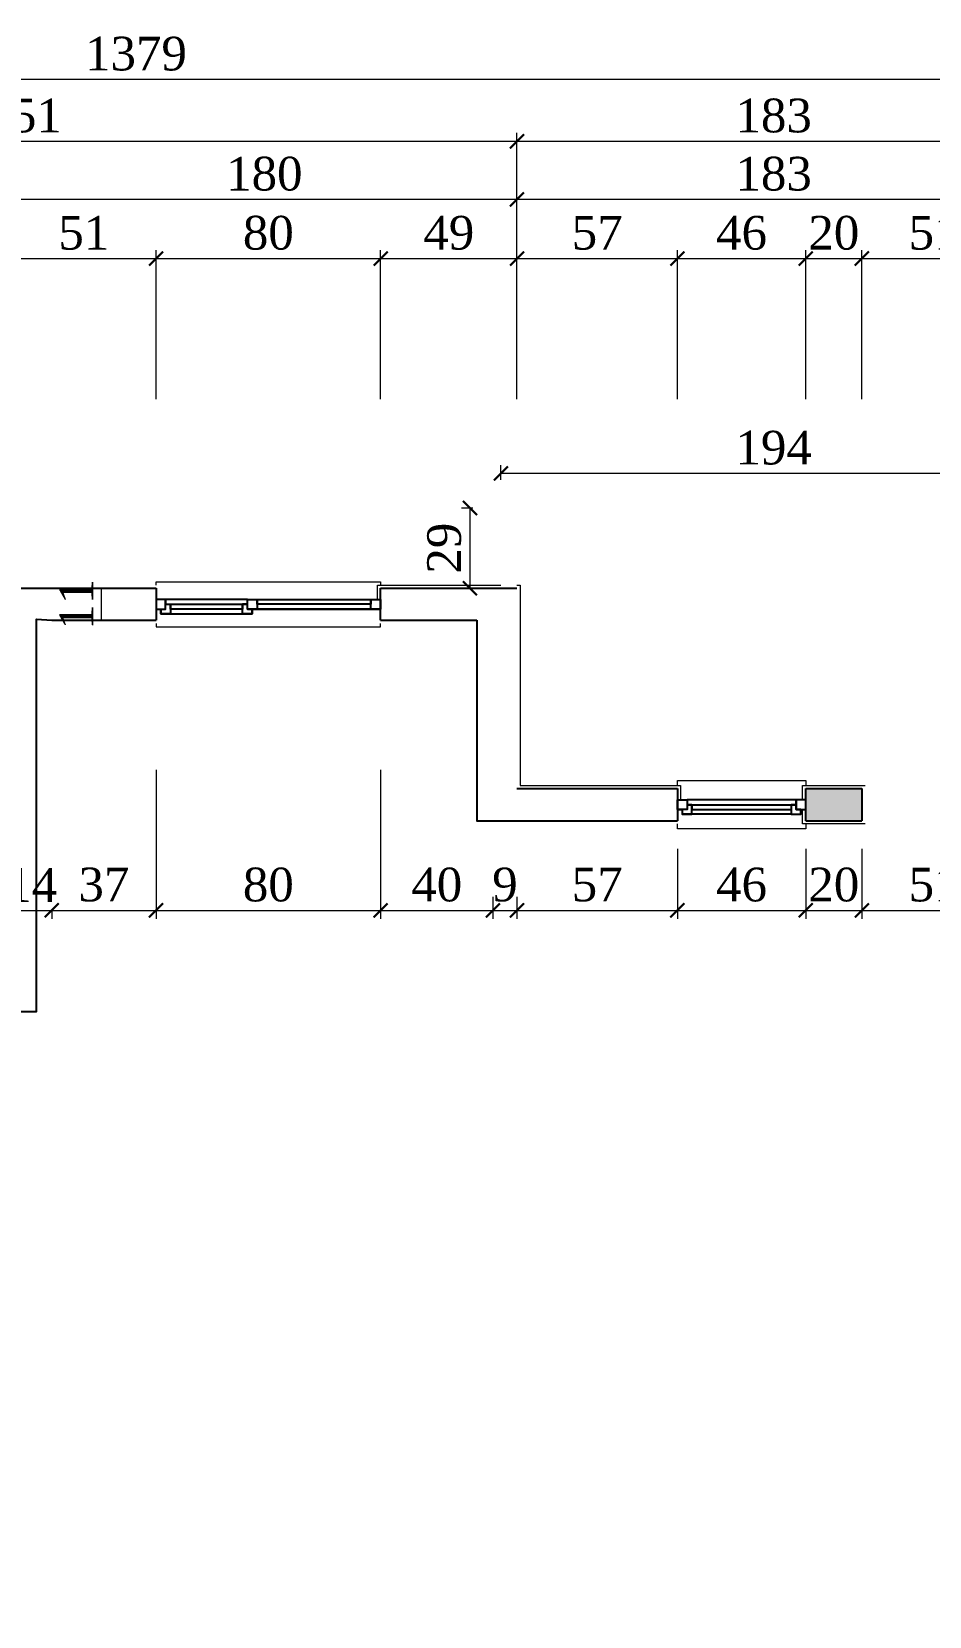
# Model space of a CAD drawing. Header units: metres. Extents: x 134072 to 172200, y 35728 to 38066.
# Drawn here: x 138611 to 138930, y 36903 to 37468 of the extents above; entities that cross this region are included whole.
import ezdxf

# ---------------------------------------------------------------- set-up
doc = ezdxf.new("R2010")
doc.units = ezdxf.units.M
for name, color, linetype in [('den', 156, 'Continuous'), ('duvaR', 52, 'Continuous'), ('Kolon', 175, 'Continuous'), ('pencere', 28, 'Continuous')]:
    doc.layers.add(name, color=color, linetype=linetype)
for name, color, linetype, lineweight in [('m_topraklama', 3, 'Continuous', 40), ('Olcu 20', 7, 'Continuous', 20), ('sıva', 145, 'Continuous', 5)]:
    doc.layers.add(name, color=color, linetype=linetype, lineweight=lineweight)
doc.styles.add('omer', font='times.ttf', dxfattribs={"height": 12})
doc.dimstyles.new('ISO-25', dxfattribs={"dimtxt": 12, "dimasz": 5, "dimexe": 3, "dimexo": 10, "dimgap": 3, "dimtad": 1, "dimdec": 0, "dimtxsty": 'omer', "dimblk": 'ARCHTICK', "dimcen": 0, "dimclrd": 256, "dimclre": 256, "dimclrt": 256, "dimadec": 0, "dimazin": 0, "dimtfac": 1, "dimtdec": 0, "dimtix": 1, "dimtmove": 0, "dimatfit": 3, "dimldrblk": 'ARCHTICK', "dimfxl": 50, "dimfxlon": 1, "dimlwd": -1, "dimlwe": -1, "dimarcsym": 0})

# ---------------------------------------------------------------- blocks, each defined once
blk = doc.blocks.new('*D414')
at = {"layer": 'Defpoints', "color": 0, "transparency": 16777216}
for p in [(138603.59, 37159.84), (138617.86, 37159.84), (138617.86, 37154.77)]:
    blk.add_point(p, dxfattribs=at)
at = {"layer": 'Olcu 20', "transparency": 16777216}
for p, q in [((138603.59, 37154.77), (138603.59, 37151.77)), ((138603.59, 37154.77), (138617.86, 37154.77)), ((138617.86, 37154.77), (138617.86, 37151.77))]:
    blk.add_line(p, q, dxfattribs=at)
at = {"layer": 'Olcu 20', "transparency": 16777216, "insert": (138610.73, 37163.77), "char_height": 12, "attachment_point": 5, "style": 'omer'}
blk.add_mtext('14', dxfattribs=at)
blk = doc.blocks.new('_ArchTick')
at = {"layer": 'Olcu 20', "color": 0, "const_width": 0.15}
blk.add_lwpolyline([(-0.5, -0.5), (0.5, 0.5)], dxfattribs=at)
blk = doc.blocks.new('*D415')
at = {"layer": 'Defpoints', "color": 0, "transparency": 16777216}
for p in [(138654.96, 37258.04), (138617.86, 37159.84), (138654.96, 37154.77)]:
    blk.add_point(p, dxfattribs=at)
at = {"layer": 'Olcu 20', "transparency": 16777216}
for p, q in [((138654.96, 37204.77), (138654.96, 37151.77)), ((138617.86, 37154.77), (138617.86, 37151.77)), ((138617.86, 37154.77), (138654.96, 37154.77))]:
    blk.add_line(p, q, dxfattribs=at)
at = {"layer": 'Olcu 20', "transparency": 16777216, "xscale": 5, "yscale": 5, "zscale": 5, "rotation": 180}
blk.add_blockref('_ArchTick', (138617.86, 37154.77), dxfattribs=at)
at = {"layer": 'Olcu 20', "transparency": 16777216, "xscale": 5, "yscale": 5, "zscale": 5}
blk.add_blockref('_ArchTick', (138654.96, 37154.77), dxfattribs=at)
at = {"layer": 'Olcu 20', "transparency": 16777216, "insert": (138636.41, 37163.9), "char_height": 12, "attachment_point": 5, "style": 'omer'}
blk.add_mtext('37', dxfattribs=at)
blk = doc.blocks.new('*D416')
at = {"layer": 'Defpoints', "color": 0, "transparency": 16777216}
for p in [(138654.96, 37258.04), (138734.88, 37258.04), (138734.88, 37154.77)]:
    blk.add_point(p, dxfattribs=at)
at = {"layer": 'Olcu 20', "transparency": 16777216}
for p, q in [((138654.96, 37204.77), (138654.96, 37151.77)), ((138734.88, 37204.77), (138734.88, 37151.77)), ((138654.96, 37154.77), (138734.88, 37154.77))]:
    blk.add_line(p, q, dxfattribs=at)
at = {"layer": 'Olcu 20', "transparency": 16777216, "xscale": 5, "yscale": 5, "zscale": 5, "rotation": 180}
blk.add_blockref('_ArchTick', (138654.96, 37154.77), dxfattribs=at)
at = {"layer": 'Olcu 20', "transparency": 16777216, "xscale": 5, "yscale": 5, "zscale": 5}
blk.add_blockref('_ArchTick', (138734.88, 37154.77), dxfattribs=at)
at = {"layer": 'Olcu 20', "transparency": 16777216, "insert": (138694.92, 37163.88), "char_height": 12, "attachment_point": 5, "style": 'omer'}
blk.add_mtext('80', dxfattribs=at)
blk = doc.blocks.new('*D417')
at = {"layer": 'Defpoints', "color": 0, "transparency": 16777216}
for p in [(138734.88, 37258.04), (138774.84, 37169.56), (138774.84, 37154.77)]:
    blk.add_point(p, dxfattribs=at)
at = {"layer": 'Olcu 20', "transparency": 16777216}
for p, q in [((138734.88, 37204.77), (138734.88, 37151.77)), ((138774.84, 37159.56), (138774.84, 37151.77)), ((138734.88, 37154.77), (138774.84, 37154.77))]:
    blk.add_line(p, q, dxfattribs=at)
at = {"layer": 'Olcu 20', "transparency": 16777216, "xscale": 5, "yscale": 5, "zscale": 5, "rotation": 180}
blk.add_blockref('_ArchTick', (138734.88, 37154.77), dxfattribs=at)
at = {"layer": 'Olcu 20', "transparency": 16777216, "xscale": 5, "yscale": 5, "zscale": 5}
blk.add_blockref('_ArchTick', (138774.84, 37154.77), dxfattribs=at)
at = {"layer": 'Olcu 20', "transparency": 16777216, "insert": (138754.86, 37163.88), "char_height": 12, "attachment_point": 5, "style": 'omer'}
blk.add_mtext('40', dxfattribs=at)
blk = doc.blocks.new('*D418')
at = {"layer": 'Defpoints', "color": 0, "transparency": 16777216}
for p in [(138774.84, 37169.56), (138783.4, 37169.56), (138783.4, 37154.77)]:
    blk.add_point(p, dxfattribs=at)
at = {"layer": 'Olcu 20', "transparency": 16777216}
for p, q in [((138774.84, 37159.56), (138774.84, 37151.77)), ((138783.4, 37159.56), (138783.4, 37151.77)), ((138774.84, 37154.77), (138783.4, 37154.77))]:
    blk.add_line(p, q, dxfattribs=at)
at = {"layer": 'Olcu 20', "transparency": 16777216, "insert": (138779.12, 37163.9), "char_height": 12, "attachment_point": 5, "style": 'omer'}
blk.add_mtext('9', dxfattribs=at)
blk = doc.blocks.new('*D419')
at = {"layer": 'Defpoints', "color": 0, "transparency": 16777216}
for p in [(138840.48, 37186.68), (138783.4, 37169.56), (138840.48, 37154.77)]:
    blk.add_point(p, dxfattribs=at)
at = {"layer": 'Olcu 20', "transparency": 16777216}
for p, q in [((138840.48, 37176.68), (138840.48, 37151.77)), ((138783.4, 37159.56), (138783.4, 37151.77)), ((138783.4, 37154.77), (138840.48, 37154.77))]:
    blk.add_line(p, q, dxfattribs=at)
at = {"layer": 'Olcu 20', "transparency": 16777216, "xscale": 5, "yscale": 5, "zscale": 5, "rotation": 180}
blk.add_blockref('_ArchTick', (138783.4, 37154.77), dxfattribs=at)
at = {"layer": 'Olcu 20', "transparency": 16777216, "xscale": 5, "yscale": 5, "zscale": 5}
blk.add_blockref('_ArchTick', (138840.48, 37154.77), dxfattribs=at)
at = {"layer": 'Olcu 20', "transparency": 16777216, "insert": (138811.94, 37163.9), "char_height": 12, "attachment_point": 5, "style": 'omer'}
blk.add_mtext('57', dxfattribs=at)
blk = doc.blocks.new('*D420')
at = {"layer": 'Defpoints', "color": 0, "transparency": 16777216}
for p in [(138840.48, 37186.68), (138886.15, 37186.68), (138886.15, 37154.77)]:
    blk.add_point(p, dxfattribs=at)
at = {"layer": 'Olcu 20', "transparency": 16777216}
for p, q in [((138840.48, 37176.68), (138840.48, 37151.77)), ((138886.15, 37176.68), (138886.15, 37151.77)), ((138840.48, 37154.77), (138886.15, 37154.77))]:
    blk.add_line(p, q, dxfattribs=at)
at = {"layer": 'Olcu 20', "transparency": 16777216, "xscale": 5, "yscale": 5, "zscale": 5, "rotation": 180}
blk.add_blockref('_ArchTick', (138840.48, 37154.77), dxfattribs=at)
at = {"layer": 'Olcu 20', "transparency": 16777216, "xscale": 5, "yscale": 5, "zscale": 5}
blk.add_blockref('_ArchTick', (138886.15, 37154.77), dxfattribs=at)
at = {"layer": 'Olcu 20', "transparency": 16777216, "insert": (138863.31, 37163.88), "char_height": 12, "attachment_point": 5, "style": 'omer'}
blk.add_mtext('46', dxfattribs=at)
blk = doc.blocks.new('*D421')
at = {"layer": 'Defpoints', "color": 0, "transparency": 16777216}
for p in [(138886.15, 37186.68), (138906.13, 37186.68), (138906.13, 37154.77)]:
    blk.add_point(p, dxfattribs=at)
at = {"layer": 'Olcu 20', "transparency": 16777216}
for p, q in [((138886.15, 37176.68), (138886.15, 37151.77)), ((138906.13, 37176.68), (138906.13, 37151.77)), ((138886.15, 37154.77), (138906.13, 37154.77))]:
    blk.add_line(p, q, dxfattribs=at)
at = {"layer": 'Olcu 20', "transparency": 16777216, "insert": (138896.14, 37163.88), "char_height": 12, "attachment_point": 5, "style": 'omer'}
blk.add_mtext('20', dxfattribs=at)
blk = doc.blocks.new('*D422')
at = {"layer": 'Defpoints', "color": 0, "transparency": 16777216}
for p in [(138906.13, 37186.68), (138957.5, 37186.68), (138957.5, 37154.77)]:
    blk.add_point(p, dxfattribs=at)
at = {"layer": 'Olcu 20', "transparency": 16777216}
for p, q in [((138906.13, 37176.68), (138906.13, 37151.77)), ((138957.5, 37176.68), (138957.5, 37151.77)), ((138906.13, 37154.77), (138957.5, 37154.77))]:
    blk.add_line(p, q, dxfattribs=at)
at = {"layer": 'Olcu 20', "transparency": 16777216, "xscale": 5, "yscale": 5, "zscale": 5, "rotation": 180}
blk.add_blockref('_ArchTick', (138906.13, 37154.77), dxfattribs=at)
at = {"layer": 'Olcu 20', "transparency": 16777216, "xscale": 5, "yscale": 5, "zscale": 5}
blk.add_blockref('_ArchTick', (138957.5, 37154.77), dxfattribs=at)
at = {"layer": 'Olcu 20', "transparency": 16777216, "insert": (138931.81, 37163.88), "char_height": 12, "attachment_point": 5, "style": 'omer'}
blk.add_mtext('51', dxfattribs=at)
blk = doc.blocks.new('*D525')
at = {"layer": 'Defpoints', "color": 0, "transparency": 16777216}
for p in [(138626.98, 37269.45), (138635.6, 37269.45), (138617.86, 37258.04)]:
    blk.add_point(p, dxfattribs=at)
at = {"layer": 'Olcu 20', "transparency": 16777216}
for p, q in [((138635.6, 37269.45), (138638.6, 37269.45)), ((138635.6, 37258.04), (138635.6, 37269.45)), ((138627.86, 37258.04), (138638.6, 37258.04))]:
    blk.add_line(p, q, dxfattribs=at)
at = {"layer": 'Olcu 20', "transparency": 16777216, "insert": (138626.6, 37263.74), "char_height": 12, "attachment_point": 5, "rotation": 90, "style": 'omer'}
blk.add_mtext('11', dxfattribs=at)
blk = doc.blocks.new('*D504')
at = {"layer": 'Defpoints', "color": 0, "transparency": 16777216}
for p in [(138654.96, 37386.81), (138603.59, 37269.45), (138654.96, 37269.45)]:
    blk.add_point(p, dxfattribs=at)
at = {"layer": 'Olcu 20', "transparency": 16777216}
for p, q in [((138603.59, 37336.81), (138603.59, 37389.81)), ((138603.59, 37386.81), (138654.96, 37386.81)), ((138654.96, 37336.81), (138654.96, 37389.81))]:
    blk.add_line(p, q, dxfattribs=at)
at = {"layer": 'Olcu 20', "transparency": 16777216, "xscale": 5, "yscale": 5, "zscale": 5, "rotation": 180}
blk.add_blockref('_ArchTick', (138603.59, 37386.81), dxfattribs=at)
at = {"layer": 'Olcu 20', "transparency": 16777216, "xscale": 5, "yscale": 5, "zscale": 5}
blk.add_blockref('_ArchTick', (138654.96, 37386.81), dxfattribs=at)
at = {"layer": 'Olcu 20', "transparency": 16777216, "insert": (138629.28, 37395.91), "char_height": 12, "attachment_point": 5, "style": 'omer'}
blk.add_mtext('51', dxfattribs=at)
blk = doc.blocks.new('*D505')
at = {"layer": 'Defpoints', "color": 0, "transparency": 16777216}
for p in [(138734.88, 37386.81), (138654.96, 37269.45), (138734.88, 37269.45)]:
    blk.add_point(p, dxfattribs=at)
at = {"layer": 'Olcu 20', "transparency": 16777216}
for p, q in [((138654.96, 37336.81), (138654.96, 37389.81)), ((138654.96, 37386.81), (138734.88, 37386.81)), ((138734.88, 37336.81), (138734.88, 37389.81))]:
    blk.add_line(p, q, dxfattribs=at)
at = {"layer": 'Olcu 20', "transparency": 16777216, "xscale": 5, "yscale": 5, "zscale": 5, "rotation": 180}
blk.add_blockref('_ArchTick', (138654.96, 37386.81), dxfattribs=at)
at = {"layer": 'Olcu 20', "transparency": 16777216, "xscale": 5, "yscale": 5, "zscale": 5}
blk.add_blockref('_ArchTick', (138734.88, 37386.81), dxfattribs=at)
at = {"layer": 'Olcu 20', "transparency": 16777216, "insert": (138694.92, 37395.91), "char_height": 12, "attachment_point": 5, "style": 'omer'}
blk.add_mtext('80', dxfattribs=at)
blk = doc.blocks.new('*D506')
at = {"layer": 'Defpoints', "color": 0, "transparency": 16777216}
for p in [(138783.4, 37386.81), (138734.88, 37269.45), (138783.4, 37269.45)]:
    blk.add_point(p, dxfattribs=at)
at = {"layer": 'Olcu 20', "transparency": 16777216}
for p, q in [((138734.88, 37336.81), (138734.88, 37389.81)), ((138734.88, 37386.81), (138783.4, 37386.81)), ((138783.4, 37336.81), (138783.4, 37389.81))]:
    blk.add_line(p, q, dxfattribs=at)
at = {"layer": 'Olcu 20', "transparency": 16777216, "xscale": 5, "yscale": 5, "zscale": 5, "rotation": 180}
blk.add_blockref('_ArchTick', (138734.88, 37386.81), dxfattribs=at)
at = {"layer": 'Olcu 20', "transparency": 16777216, "xscale": 5, "yscale": 5, "zscale": 5}
blk.add_blockref('_ArchTick', (138783.4, 37386.81), dxfattribs=at)
at = {"layer": 'Olcu 20', "transparency": 16777216, "insert": (138759.14, 37395.93), "char_height": 12, "attachment_point": 5, "style": 'omer'}
blk.add_mtext('49', dxfattribs=at)
blk = doc.blocks.new('*D507')
at = {"layer": 'Defpoints', "color": 0, "transparency": 16777216}
for p in [(138840.48, 37386.81), (138783.4, 37269.45), (138840.48, 37198.1)]:
    blk.add_point(p, dxfattribs=at)
at = {"layer": 'Olcu 20', "transparency": 16777216}
for p, q in [((138783.4, 37336.81), (138783.4, 37389.81)), ((138783.4, 37386.81), (138840.48, 37386.81)), ((138840.48, 37336.81), (138840.48, 37389.81))]:
    blk.add_line(p, q, dxfattribs=at)
at = {"layer": 'Olcu 20', "transparency": 16777216, "xscale": 5, "yscale": 5, "zscale": 5, "rotation": 180}
blk.add_blockref('_ArchTick', (138783.4, 37386.81), dxfattribs=at)
at = {"layer": 'Olcu 20', "transparency": 16777216, "xscale": 5, "yscale": 5, "zscale": 5}
blk.add_blockref('_ArchTick', (138840.48, 37386.81), dxfattribs=at)
at = {"layer": 'Olcu 20', "transparency": 16777216, "insert": (138811.94, 37395.93), "char_height": 12, "attachment_point": 5, "style": 'omer'}
blk.add_mtext('57', dxfattribs=at)
blk = doc.blocks.new('*D508')
at = {"layer": 'Defpoints', "color": 0, "transparency": 16777216}
for p in [(138886.15, 37386.81), (138840.48, 37198.1), (138886.15, 37198.1)]:
    blk.add_point(p, dxfattribs=at)
at = {"layer": 'Olcu 20', "transparency": 16777216}
for p, q in [((138840.48, 37336.81), (138840.48, 37389.81)), ((138840.48, 37386.81), (138886.15, 37386.81)), ((138886.15, 37336.81), (138886.15, 37389.81))]:
    blk.add_line(p, q, dxfattribs=at)
at = {"layer": 'Olcu 20', "transparency": 16777216, "xscale": 5, "yscale": 5, "zscale": 5, "rotation": 180}
blk.add_blockref('_ArchTick', (138840.48, 37386.81), dxfattribs=at)
at = {"layer": 'Olcu 20', "transparency": 16777216, "xscale": 5, "yscale": 5, "zscale": 5}
blk.add_blockref('_ArchTick', (138886.15, 37386.81), dxfattribs=at)
at = {"layer": 'Olcu 20', "transparency": 16777216, "insert": (138863.31, 37395.91), "char_height": 12, "attachment_point": 5, "style": 'omer'}
blk.add_mtext('46', dxfattribs=at)
blk = doc.blocks.new('*D509')
at = {"layer": 'Defpoints', "color": 0, "transparency": 16777216}
for p in [(138906.13, 37386.81), (138886.15, 37198.1), (138906.13, 37198.1)]:
    blk.add_point(p, dxfattribs=at)
at = {"layer": 'Olcu 20', "transparency": 16777216}
for p, q in [((138886.15, 37336.81), (138886.15, 37389.81)), ((138886.15, 37386.81), (138906.13, 37386.81)), ((138906.13, 37336.81), (138906.13, 37389.81))]:
    blk.add_line(p, q, dxfattribs=at)
at = {"layer": 'Olcu 20', "transparency": 16777216, "insert": (138896.14, 37395.91), "char_height": 12, "attachment_point": 5, "style": 'omer'}
blk.add_mtext('20', dxfattribs=at)
blk = doc.blocks.new('*D510')
at = {"layer": 'Defpoints', "color": 0, "transparency": 16777216}
for p in [(138957.5, 37386.81), (138906.13, 37198.1), (138957.5, 37198.1)]:
    blk.add_point(p, dxfattribs=at)
at = {"layer": 'Olcu 20', "transparency": 16777216}
for p, q in [((138906.13, 37336.81), (138906.13, 37389.81)), ((138906.13, 37386.81), (138957.5, 37386.81)), ((138957.5, 37336.81), (138957.5, 37389.81))]:
    blk.add_line(p, q, dxfattribs=at)
at = {"layer": 'Olcu 20', "transparency": 16777216, "xscale": 5, "yscale": 5, "zscale": 5, "rotation": 180}
blk.add_blockref('_ArchTick', (138906.13, 37386.81), dxfattribs=at)
at = {"layer": 'Olcu 20', "transparency": 16777216, "xscale": 5, "yscale": 5, "zscale": 5}
blk.add_blockref('_ArchTick', (138957.5, 37386.81), dxfattribs=at)
at = {"layer": 'Olcu 20', "transparency": 16777216, "insert": (138931.81, 37395.91), "char_height": 12, "attachment_point": 5, "style": 'omer'}
blk.add_mtext('51', dxfattribs=at)
blk = doc.blocks.new('*D559')
at = {"layer": 'Defpoints', "color": 0, "transparency": 16777216}
for p in [(138783.4, 37407.85), (138783.4, 37269.45), (138966.06, 37269.45)]:
    blk.add_point(p, dxfattribs=at)
at = {"layer": 'Olcu 20', "transparency": 16777216}
for p, q in [((138783.4, 37357.85), (138783.4, 37410.85)), ((138966.06, 37407.85), (138783.4, 37407.85)), ((138966.06, 37357.85), (138966.06, 37410.85))]:
    blk.add_line(p, q, dxfattribs=at)
at = {"layer": 'Olcu 20', "transparency": 16777216, "xscale": 5, "yscale": 5, "zscale": 5, "rotation": 180}
blk.add_blockref('_ArchTick', (138783.4, 37407.85), dxfattribs=at)
at = {"layer": 'Olcu 20', "transparency": 16777216, "xscale": 5, "yscale": 5, "zscale": 5}
blk.add_blockref('_ArchTick', (138966.06, 37407.85), dxfattribs=at)
at = {"layer": 'Olcu 20', "transparency": 16777216, "insert": (138874.73, 37416.95), "char_height": 12, "attachment_point": 5, "style": 'omer'}
blk.add_mtext('183', dxfattribs=at)
blk = doc.blocks.new('*D560')
at = {"layer": 'Defpoints', "color": 0, "transparency": 16777216}
for p in [(138603.59, 37407.85), (138603.59, 37269.45), (138783.4, 37269.45)]:
    blk.add_point(p, dxfattribs=at)
at = {"layer": 'Olcu 20', "transparency": 16777216}
for p, q in [((138603.59, 37357.85), (138603.59, 37410.85)), ((138783.4, 37407.85), (138603.59, 37407.85)), ((138783.4, 37357.85), (138783.4, 37410.85))]:
    blk.add_line(p, q, dxfattribs=at)
at = {"layer": 'Olcu 20', "transparency": 16777216, "xscale": 5, "yscale": 5, "zscale": 5, "rotation": 180}
blk.add_blockref('_ArchTick', (138603.59, 37407.85), dxfattribs=at)
at = {"layer": 'Olcu 20', "transparency": 16777216, "xscale": 5, "yscale": 5, "zscale": 5}
blk.add_blockref('_ArchTick', (138783.4, 37407.85), dxfattribs=at)
at = {"layer": 'Olcu 20', "transparency": 16777216, "insert": (138693.5, 37416.95), "char_height": 12, "attachment_point": 5, "style": 'omer'}
blk.add_mtext('180', dxfattribs=at)
blk = doc.blocks.new('*D515')
at = {"layer": 'Defpoints', "color": 0, "transparency": 16777216}
for p in [(138783.4, 37428.55), (138432.35, 37358.92), (138783.4, 37358.92)]:
    blk.add_point(p, dxfattribs=at)
at = {"layer": 'Olcu 20', "transparency": 16777216}
for p, q in [((138432.35, 37378.55), (138432.35, 37431.55)), ((138783.4, 37378.55), (138783.4, 37431.55)), ((138432.35, 37428.55), (138783.4, 37428.55))]:
    blk.add_line(p, q, dxfattribs=at)
at = {"layer": 'Olcu 20', "transparency": 16777216, "xscale": 5, "yscale": 5, "zscale": 5, "rotation": 180}
blk.add_blockref('_ArchTick', (138432.35, 37428.55), dxfattribs=at)
at = {"layer": 'Olcu 20', "transparency": 16777216, "xscale": 5, "yscale": 5, "zscale": 5}
blk.add_blockref('_ArchTick', (138783.4, 37428.55), dxfattribs=at)
at = {"layer": 'Olcu 20', "transparency": 16777216, "insert": (138607.87, 37437.65), "char_height": 12, "attachment_point": 5, "style": 'omer'}
blk.add_mtext('351', dxfattribs=at)
blk = doc.blocks.new('*D516')
at = {"layer": 'Defpoints', "color": 0, "transparency": 16777216}
for p in [(138966.06, 37428.55), (138783.4, 37358.92), (138966.06, 37358.27)]:
    blk.add_point(p, dxfattribs=at)
at = {"layer": 'Olcu 20', "transparency": 16777216}
for p, q in [((138783.4, 37378.55), (138783.4, 37431.55)), ((138966.06, 37378.55), (138966.06, 37431.55)), ((138783.4, 37428.55), (138966.06, 37428.55))]:
    blk.add_line(p, q, dxfattribs=at)
at = {"layer": 'Olcu 20', "transparency": 16777216, "xscale": 5, "yscale": 5, "zscale": 5, "rotation": 180}
blk.add_blockref('_ArchTick', (138783.4, 37428.55), dxfattribs=at)
at = {"layer": 'Olcu 20', "transparency": 16777216, "xscale": 5, "yscale": 5, "zscale": 5}
blk.add_blockref('_ArchTick', (138966.06, 37428.55), dxfattribs=at)
at = {"layer": 'Olcu 20', "transparency": 16777216, "insert": (138874.73, 37437.65), "char_height": 12, "attachment_point": 5, "style": 'omer'}
blk.add_mtext('183', dxfattribs=at)
blk = doc.blocks.new('*D520')
at = {"layer": 'Defpoints', "color": 0, "transparency": 16777216}
for p in [(137958.56, 37450.58), (137958.56, 37269.45), (139337.09, 37269.45)]:
    blk.add_point(p, dxfattribs=at)
at = {"layer": 'Olcu 20', "transparency": 16777216}
for p, q in [((137958.56, 37400.58), (137958.56, 37453.58)), ((139337.09, 37400.58), (139337.09, 37453.58)), ((139337.09, 37450.58), (137958.56, 37450.58))]:
    blk.add_line(p, q, dxfattribs=at)
at = {"layer": 'Olcu 20', "transparency": 16777216, "xscale": 5, "yscale": 5, "zscale": 5, "rotation": 180}
blk.add_blockref('_ArchTick', (137958.56, 37450.58), dxfattribs=at)
at = {"layer": 'Olcu 20', "transparency": 16777216, "xscale": 5, "yscale": 5, "zscale": 5}
blk.add_blockref('_ArchTick', (139337.09, 37450.58), dxfattribs=at)
at = {"layer": 'Olcu 20', "transparency": 16777216, "insert": (138647.83, 37459.7), "char_height": 12, "attachment_point": 5, "style": 'omer'}
blk.add_mtext('1379', dxfattribs=at)
blk = doc.blocks.new('*D634')
at = {"layer": 'Defpoints', "color": 0, "transparency": 16777216}
for p in [(138777.69, 37310.3), (138777.69, 37297.99), (138971.77, 37297.99)]:
    blk.add_point(p, dxfattribs=at)
at = {"layer": 'Olcu 20', "transparency": 16777216}
for p, q in [((138777.69, 37307.99), (138777.69, 37313.3)), ((138971.77, 37307.99), (138971.77, 37313.3)), ((138971.77, 37310.3), (138777.69, 37310.3))]:
    blk.add_line(p, q, dxfattribs=at)
at = {"layer": 'Olcu 20', "transparency": 16777216, "xscale": 5, "yscale": 5, "zscale": 5, "rotation": 180}
blk.add_blockref('_ArchTick', (138777.69, 37310.3), dxfattribs=at)
at = {"layer": 'Olcu 20', "transparency": 16777216, "xscale": 5, "yscale": 5, "zscale": 5}
blk.add_blockref('_ArchTick', (138971.77, 37310.3), dxfattribs=at)
at = {"layer": 'Olcu 20', "transparency": 16777216, "insert": (138874.73, 37319.42), "char_height": 12, "attachment_point": 5, "style": 'omer'}
blk.add_mtext('194', dxfattribs=at)
blk = doc.blocks.new('*D635')
at = {"layer": 'Defpoints', "color": 0, "transparency": 16777216}
for p in [(138777.69, 37297.99), (138766.65, 37269.45), (138777.69, 37269.45)]:
    blk.add_point(p, dxfattribs=at)
at = {"layer": 'Olcu 20', "transparency": 16777216}
for p, q in [((138767.69, 37297.99), (138763.65, 37297.99)), ((138766.65, 37297.99), (138766.65, 37269.45)), ((138767.69, 37269.45), (138763.65, 37269.45))]:
    blk.add_line(p, q, dxfattribs=at)
at = {"layer": 'Olcu 20', "transparency": 16777216, "xscale": 5, "yscale": 5, "zscale": 5}
for p, rotation in [((138766.65, 37297.99), 90), ((138766.65, 37269.45), 270)]:
    blk.add_blockref('_ArchTick', p, dxfattribs=dict(at, rotation=rotation))
at = {"layer": 'Olcu 20', "transparency": 16777216, "insert": (138757.53, 37283.72), "char_height": 12, "attachment_point": 5, "rotation": 90, "style": 'omer'}
blk.add_mtext('29', dxfattribs=at)

msp = doc.modelspace()

# ---------------------------------------------------------------- hatches: boundary and pattern name
at = {"layer": 'm_topraklama'}
h = msp.add_hatch(dxfattribs=at)
h.set_pattern_fill('JIS_STN_2.5', color=4)
h.set_pattern_definition([(45, (3413.7311, 9022.4061), (-1.767766953, 1.767766953), []), (45, (3415.4961, 9022.4061), (-1.767766953, 1.767766953), [1.2, -0.5])])
h.paths.add_polyline_path([(138218.29, 37198.1), (138152.64, 37198.1), (138152.64, 37186.68), (138218.29, 37186.68)])
h.paths.add_polyline_path([(138235.41, 37198.1), (138218.29, 37198.1), (138218.29, 37163.85), (138235.41, 37163.85)])
h.paths.add_polyline_path([(138243.97, 37198.1), (138235.41, 37198.1), (138235.41, 37186.68), (138243.97, 37186.68)])
h.paths.add_polyline_path([(138315.33, 37198.1), (138295.35, 37198.1), (138295.35, 37186.68), (138315.33, 37186.68)])
h.paths.add_polyline_path([(138418.07, 37198.1), (138360.99, 37198.1), (138360.99, 37186.68), (138418.07, 37186.68)])
h.paths.add_polyline_path([(138049.9, 37198.1), (137975.69, 37198.1), (137975.69, 37186.68), (138049.9, 37186.68)])
h.paths.add_polyline_path([(137975.69, 37198.1), (137958.56, 37198.1), (137958.56, 37163.85), (137975.69, 37163.85)])
h.paths.add_polyline_path([(137969.98, 37163.85), (137958.56, 37163.85), (137958.56, 37078.23), (137969.98, 37078.23)])
h.paths.add_polyline_path([(137969.98, 36975.48), (137958.56, 36975.48), (137958.56, 36889.86), (137969.98, 36889.86)])
h.paths.add_polyline_path([(137975.69, 36889.86), (137958.56, 36889.86), (137958.56, 36855.61), (137975.69, 36855.61)])
h.paths.add_polyline_path([(137969.98, 36855.61), (137958.56, 36855.61), (137958.56, 36764.28), (137969.98, 36764.28)])
h.paths.add_polyline_path([(137969.98, 36684.36), (137958.56, 36684.36), (137958.56, 36613.01), (137969.98, 36613.01)])
h.paths.add_polyline_path([(137975.69, 36613.01), (137958.56, 36613.01), (137958.56, 36578.76), (137975.69, 36578.76)])
h.paths.add_polyline_path([(137969.98, 36578.76), (137958.56, 36578.76), (137958.56, 36510.26), (137969.98, 36510.26)])
h.paths.add_polyline_path([(137969.98, 36430.35), (137958.56, 36430.35), (137958.56, 36390.39), (137969.98, 36390.39)])
h.paths.add_polyline_path([(137975.69, 36390.39), (137958.56, 36390.39), (137958.56, 36356.14), (137975.69, 36356.14)])
h.paths.add_polyline_path([(138129.81, 36367.56), (137975.69, 36367.56), (137975.69, 36356.14), (138129.81, 36356.14)])
h.paths.add_polyline_path([(138164.06, 36373.26), (138129.81, 36373.26), (138129.81, 36356.14), (138164.06, 36356.14)])
h.paths.add_polyline_path([(138241.12, 36367.56), (138164.06, 36367.56), (138164.06, 36356.14), (138241.12, 36356.14)])
h.paths.add_polyline_path([(139000.31, 36316.18), (138966.06, 36316.18), (138966.06, 36299.06), (139000.31, 36299.06), (139000.31, 36299.06)])
h.paths.add_polyline_path([(138971.77, 36299.06), (138966.06, 36299.06), (138966.06, 36276.22), (138783.4, 36276.22), (138783.4, 36299.06), (138777.69, 36299.06), (138777.69, 36270.52), (138971.77, 36270.52)])
h.paths.add_polyline_path([(139071.66, 36310.47), (139000.31, 36310.47), (139000.31, 36299.06), (139071.66, 36299.06)])
h.paths.add_polyline_path([(139245.76, 36310.47), (139174.41, 36310.47), (139174.41, 36299.06), (139245.76, 36299.06)])
h.paths.add_polyline_path([(139280.01, 36316.18), (139245.76, 36316.18), (139245.76, 36299.06), (139280.01, 36299.06)])
h.paths.add_polyline_path([(139280.01, 36393.24), (139268.6, 36393.24), (139268.6, 36316.18), (139280.01, 36316.18)])
h.paths.add_polyline_path([(139280.01, 36578.76), (139268.6, 36578.76), (139268.6, 36495.99), (139280.01, 36495.99)])
h.paths.add_polyline_path([(139337.09, 36593.03), (139337.09, 36593.03), (139265.74, 36593.03), (139265.74, 36578.76), (139337.09, 36578.76)])
h.paths.add_polyline_path([(139337.09, 36648.68), (139325.68, 36648.68), (139325.68, 36593.03), (139337.09, 36593.03)])
h.paths.add_polyline_path([(139337.09, 36767.13), (139325.68, 36767.13), (139325.68, 36728.6), (139337.09, 36728.6)])
h.paths.add_polyline_path([(139337.09, 36801.38), (139319.97, 36801.38), (139319.97, 36767.13), (139337.09, 36767.13)])
h.paths.add_polyline_path([(139337.09, 36839.91), (139325.68, 36839.91), (139325.68, 36801.38), (139337.09, 36801.38)])
h.paths.add_polyline_path([(139337.09, 36975.48), (139325.68, 36975.48), (139325.68, 36919.82), (139337.09, 36919.82)])
h.paths.add_polyline_path([(139337.09, 36989.75), (139265.74, 36989.75), (139265.74, 36975.48), (139337.09, 36975.48)])
h.paths.add_polyline_path([(139280.01, 37069.66), (139268.6, 37069.66), (139268.6, 36989.75), (139280.01, 36989.75)])
h.paths.add_polyline_path([(139280.01, 37252.33), (139268.6, 37252.33), (139268.6, 37172.41), (139280.01, 37172.41)])
h.paths.add_polyline_path([(139280.01, 37269.45), (139245.76, 37269.45), (139245.76, 37252.33), (139280.01, 37252.33)])
h.paths.add_polyline_path([(139245.76, 37269.45), (139174.41, 37269.45), (139174.41, 37258.04), (139245.76, 37258.04)])
h.paths.add_polyline_path([(139071.66, 37269.45), (139000.31, 37269.45), (139000.31, 37258.04), (139071.66, 37258.04)])
h.paths.add_polyline_path([(139000.31, 37269.45), (138966.06, 37269.45), (138966.06, 37252.33), (139000.31, 37252.33)])
h.paths.add_polyline_path([(138906.13, 37198.1), (138886.15, 37198.1), (138886.15, 37186.68), (138906.13, 37186.68)])

# ---------------------------------------------------------------- linework, layer by layer
at = {"layer": 'den', "lineweight": 5}
for points in [[(138654.96, 37270.59), (138654.96, 37271.73), (138734.88, 37271.73), (138734.88, 37270.59)], [(138654.96, 37256.89), (138654.96, 37255.75), (138734.88, 37255.75), (138734.88, 37256.89)], [(138840.48, 37199.24), (138840.48, 37200.95), (138886.15, 37200.95), (138886.15, 37199.24)], [(138886.15, 37185.54), (138886.15, 37183.83), (138840.48, 37183.83), (138840.48, 37185.54)]]:
    msp.add_lwpolyline(points, dxfattribs=at)
at = {"layer": 'duvaR'}
for p, q in [((138603.59, 37269.45), (138654.96, 37269.45)), ((138654.96, 37269.45), (138654.96, 37258.04)), ((138734.88, 37269.45), (138769.13, 37269.45)), ((138734.88, 37258.04), (138734.88, 37269.45)), ((138617.86, 37258.04), (138654.96, 37258.04)), ((138734.88, 37258.04), (138769.13, 37258.04)), ((138783.4, 37198.1), (138840.48, 37198.1)), ((138840.48, 37198.1), (138840.48, 37186.68)), ((138886.15, 37198.1), (138906.13, 37198.1)), ((138886.15, 37186.68), (138886.15, 37198.1)), ((138906.13, 37198.1), (138906.13, 37186.68)), ((138783.4, 37186.68), (138840.48, 37186.68)), ((138886.15, 37186.68), (138906.13, 37186.68))]:
    msp.add_line(p, q, dxfattribs=at)
for points in [[(138314.11, 37184.66), (138314.11, 37182.64), (138362.09, 37182.64), (138362.09, 37185.96), (138417.06, 37185.96), (138417.06, 37168.83), (138433.23, 37168.83), (138596.88, 37168.83), (138596.88, 37118.73), (138612.39, 37118.73), (138612.39, 37258.41), (138617.86, 37258.04)], [(138769.13, 37258.04), (138769.13, 37186.68), (138783.4, 37186.68)]]:
    msp.add_lwpolyline(points, dxfattribs=at)
at = {"layer": 'Kolon'}
msp.add_line((138769.13, 37269.45), (138783.4, 37269.45), dxfattribs=at)
at = {"layer": 'pencere'}
for points in [[(138687.5, 37262.03), (138687.5, 37265.46), (138734.88, 37265.46), (138734.88, 37262.03), (138731.45, 37262.03), (138731.45, 37265.46), (138731.45, 37263.74), (138690.93, 37263.74), (138690.93, 37265.46), (138690.93, 37262.03), (138687.5, 37262.03), (138734.88, 37262.03), (138689.21, 37262.03), (138689.21, 37260.32), (138685.79, 37260.32), (138685.79, 37263.74), (138687.5, 37263.74), (138687.5, 37265.46), (138654.96, 37265.46), (138654.96, 37262.03), (138658.39, 37262.03), (138658.39, 37265.46), (138658.39, 37263.74), (138687.5, 37263.74), (138685.79, 37263.74), (138685.79, 37262.03), (138660.1, 37262.03), (138660.1, 37263.74), (138660.1, 37260.32), (138656.68, 37260.32), (138656.68, 37262.03), (138656.68, 37260.32), (138689.21, 37260.32), (138689.21, 37262.03)], [(138840.48, 37190.68), (138840.48, 37194.1), (138843.91, 37194.1), (138843.91, 37190.68), (138840.48, 37190.68), (138842.19, 37190.68), (138842.19, 37188.97), (138845.62, 37188.97), (138845.62, 37192.39), (138843.91, 37192.39), (138882.72, 37192.39), (138882.72, 37190.68), (138886.15, 37190.68), (138886.15, 37194.1), (138882.72, 37194.1), (138882.72, 37192.39), (138881.01, 37192.39), (138881.01, 37188.97), (138884.43, 37188.97), (138884.43, 37190.68), (138882.72, 37190.68), (138882.72, 37194.1), (138843.91, 37194.1), (138843.91, 37192.39), (138845.62, 37192.39), (138845.62, 37190.68), (138881.01, 37190.68), (138881.01, 37188.97), (138842.19, 37188.97)]]:
    msp.add_lwpolyline(points, dxfattribs=at)
at = {"layer": 'sıva'}
for points in [[(138733.74, 37265.46), (138733.74, 37270.59), (138769.13, 37270.59), (138777.69, 37270.59)], [(138783.4, 37270.59), (138784.54, 37270.59), (138784.54, 37199.24), (138841.62, 37199.24), (138841.62, 37194.1)], [(138885.01, 37194.1), (138885.01, 37199.24), (138907.27, 37199.24)], [(138907.27, 37185.54), (138907.27, 37185.54), (138885.01, 37185.54), (138885.01, 37190.68)]]:
    msp.add_lwpolyline(points, dxfattribs=at)

# ---------------------------------------------------------------- dimensions: what is measured, and where the dimension line sits
at = {"layer": 'Olcu 20'}
dim = msp.add_linear_dim(base=(137958.56, 37450.58), p1=(139337.09, 37269.45), p2=(137958.56, 37269.45), dimstyle='ISO-25', dxfattribs=at)
dim.commit()
dim.dimension.update_dxf_attribs({"geometry": '*D520', "text_midpoint": (138647.83, 37459.7)})
for base, p1, p2, override, picture, middle in [((138783.4, 37428.55), (138432.35, 37358.92), (138783.4, 37358.92), {"dimtmove": 1}, '*D515', (138607.87, 37437.65)), ((138966.06, 37428.55), (138783.4, 37358.92), (138966.06, 37358.27), {"dimtmove": 1}, '*D516', (138874.73, 37437.65)), ((138603.59, 37407.85), (138783.4, 37269.45), (138603.59, 37269.45), {"dimtmove": 1}, '*D560', (138693.5, 37416.95)), ((138783.4, 37407.85), (138966.06, 37269.45), (138783.4, 37269.45), {"dimtmove": 1}, '*D559', (138874.73, 37416.95)), ((138654.96, 37386.81), (138603.59, 37269.45), (138654.96, 37269.45), {"dimtmove": 1}, '*D504', (138629.28, 37395.91)), ((138734.88, 37386.81), (138654.96, 37269.45), (138734.88, 37269.45), {"dimtmove": 1}, '*D505', (138694.92, 37395.91)), ((138783.4, 37386.81), (138734.88, 37269.45), (138783.4, 37269.45), {"dimtmove": 1}, '*D506', (138759.14, 37395.93)), ((138840.48, 37386.81), (138783.4, 37269.45), (138840.48, 37198.1), {"dimtmove": 1}, '*D507', (138811.94, 37395.93)), ((138886.15, 37386.81), (138840.48, 37198.1), (138886.15, 37198.1), {"dimtmove": 1}, '*D508', (138863.31, 37395.91)), ((138906.13, 37386.81), (138886.15, 37198.1), (138906.13, 37198.1), {"dimtmove": 1}, '*D509', (138896.14, 37395.91)), ((138957.5, 37386.81), (138906.13, 37198.1), (138957.5, 37198.1), {"dimtmove": 1}, '*D510', (138931.81, 37395.91)), ((138777.69, 37310.3), (138971.77, 37297.99), (138777.69, 37297.99), {"dimfxl": 3}, '*D634', (138874.73, 37319.42)), ((138654.96, 37154.77), (138617.86, 37159.84), (138654.96, 37258.04), {"dimtmove": 1}, '*D415', (138636.41, 37163.9)), ((138734.88, 37154.77), (138654.96, 37258.04), (138734.88, 37258.04), {"dimtmove": 1}, '*D416', (138694.92, 37163.88)), ((138774.84, 37154.77), (138734.88, 37258.04), (138774.84, 37169.56), {"dimtmove": 1}, '*D417', (138754.86, 37163.88)), ((138840.48, 37154.77), (138783.4, 37169.56), (138840.48, 37186.68), {"dimtmove": 1}, '*D419', (138811.94, 37163.9)), ((138886.15, 37154.77), (138840.48, 37186.68), (138886.15, 37186.68), {"dimtmove": 1}, '*D420', (138863.31, 37163.88)), ((138906.13, 37154.77), (138886.15, 37186.68), (138906.13, 37186.68), {"dimtmove": 1}, '*D421', (138896.14, 37163.88)), ((138957.5, 37154.77), (138906.13, 37186.68), (138957.5, 37186.68), {"dimtmove": 1}, '*D422', (138931.81, 37163.88)), ((138617.86, 37154.77), (138603.59, 37159.84), (138617.86, 37159.84), {"dimtmove": 1}, '*D414', (138610.73, 37163.77)), ((138783.4, 37154.77), (138774.84, 37169.56), (138783.4, 37169.56), {"dimtmove": 1}, '*D418', (138779.12, 37163.9))]:
    dim = msp.add_linear_dim(base=base, p1=p1, p2=p2, dimstyle='ISO-25', override=override, dxfattribs=at)
    dim.commit()
    dim.dimension.update_dxf_attribs({"geometry": picture, "text_midpoint": middle})
for base, p1, p2, override, picture, middle in [((138766.65, 37269.45), (138777.69, 37297.99), (138777.69, 37269.45), {"dimfxl": 3}, '*D635', (138757.53, 37283.72)), ((138635.6, 37269.45), (138617.86, 37258.04), (138626.98, 37269.45), {"dimtmove": 1}, '*D525', (138626.6, 37263.74))]:
    dim = msp.add_linear_dim(base=base, p1=p1, p2=p2, angle=90, dimstyle='ISO-25', override=override, dxfattribs=at)
    dim.commit()
    dim.dimension.update_dxf_attribs({"geometry": picture, "text_midpoint": middle})

doc.saveas('drawing.dxf')
